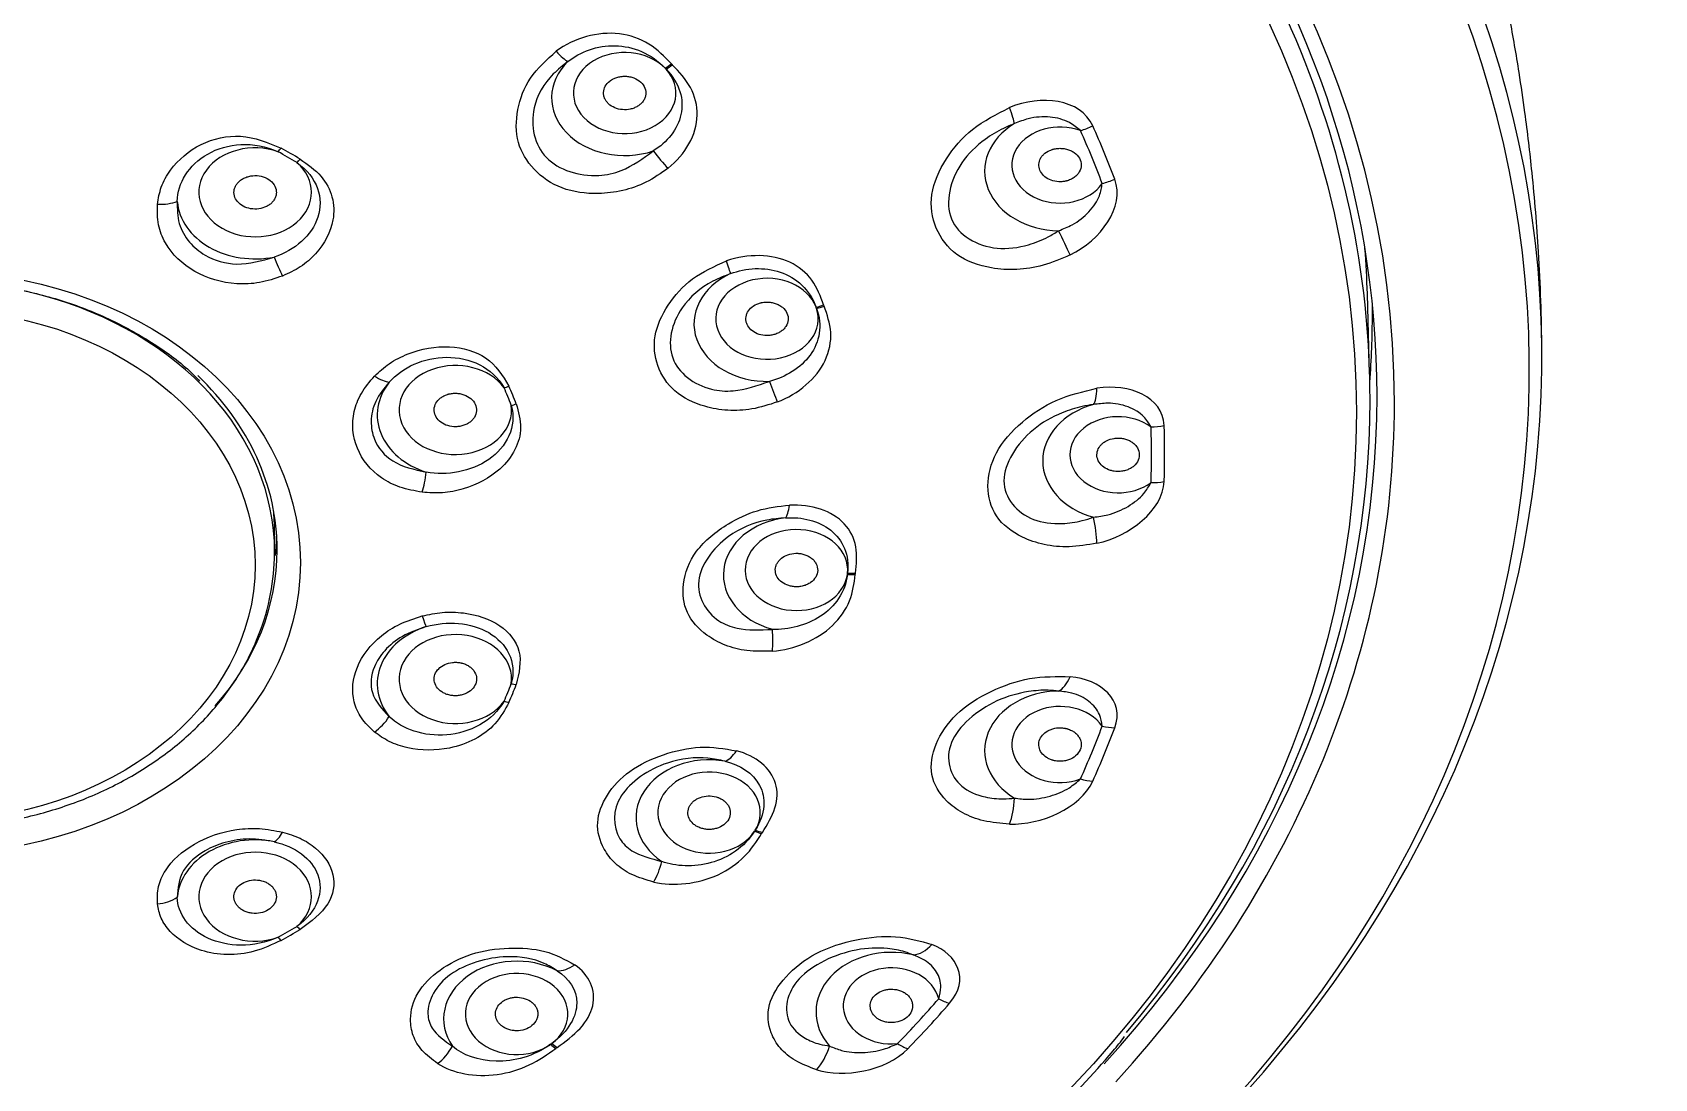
# Model space of a CAD drawing. Extents: x 1488 to 2842, y 0 to 992.
# Drawn here: x 1967.95 to 2006.22, y 621.13 to 645.82 of the extents above; entities that cross this region are included whole.
import ezdxf

# ---------------------------------------------------------------- set-up
doc = ezdxf.new("R2010")
doc.units = 0
doc.header["$LTSCALE"] = 10
doc.header["$MEASUREMENT"] = 0
doc.layers.add('1', color=7, linetype='CONTINUOUS')

msp = doc.modelspace()

# ---------------------------------------------------------------- linework, layer by layer
at = {"layer": '1', "color": 7, "linetype": 'Continuous', "lineweight": -3}
for p, q in [((1999.497, 637.754), (1999.443, 639.646)), ((1973.662, 633.553), (1973.662, 634.039))]:
    msp.add_line(p, q, dxfattribs=at)
for centre, major_axis, ratio, start_param, end_param in [((1965.562, 637.88), (37.699, 0), 0.790155, 5.156583, 10.55138), ((1965.562, 637.072), (-34.52, 0), 0.790155, 3.141593, 6.283185), ((1965.562, 637.237), (34.11, 0), 0.790155, 0, 3.141593), ((1965.562, 638.163), (-37.999, 0), 0.790155, 2.502798, 3.799488), ((1965.562, 637.15), (-33.944, 0), 0.790155, 3.141593, 3.806432), ((1980.181, 645.759), (-0.475, 0.643), 0.18333, 2.072391, 2.769254), ((1981.921, 644.386), (1.209, 0), 0.790155, 0.662184, 6.914598), ((1981.921, 644.272), (-1.723, 0), 0.790155, 5.603381, 8.256586), ((1982.875, 645.464), (0.578, 0.553), 0.488794, 4.274683, 4.509098), ((1965.562, 634.625), (21.709, 0), 0.790155, 0.645942, 0.647655), ((1982.897, 645.441), (-0.579, -0.552), 0.489427, 1.13396, 1.368375), ((1965.562, 634.638), (21.895, 0), 0.790155, 0.645942, 0.647655), ((1990.732, 644.539), (-0.385, 0.923), 0.069891, 3.43752, 4.115548), ((1992.192, 642.543), (-1.779, 0), 0.790155, 5.359245, 7.835444), ((1992.192, 642.686), (1.136, 0), 0.790155, 1.132001, 5.779503), ((1992.674, 644.112), (-0.911, -0.412), 0.577214, 1.315641, 1.62953), ((1965.562, 635.85), (28.789, 0), 0.790155, 0.285362, 0.342957), ((1965.562, 635.88), (-29.098, 0), 0.790155, 3.426954, 3.484549), ((1973.203, 642.043), (1.328, 0), 0.790155, 1.151939, 7.016202), ((1973.743, 643.492), (0.386, 0.701), 0.350617, 4.145759, 4.299406), ((1965.562, 633.733), (14.302, 0), 0.790155, 0.923169, 0.961787), ((1965.562, 633.738), (-14.424, 0), 0.790155, 4.064761, 4.10338), ((1982.798, 643.021), (-0.496, 0.628), 0.201371, 1.415733, 2.112596), ((1974.19, 643.235), (-0.41, -0.687), 0.369764, 1.0168, 1.170446), ((1993.186, 642.866), (0.937, 0.348), 0.588121, 4.497406, 4.811294), ((1970.852, 642.177), (-0.797, 0.065), 0.516767, 1.669693, 2.311148), ((1973.203, 641.928), (-1.842, 0), 0.790155, 0.067887, 1.817068), ((1992.147, 641.099), (-0.439, 0.898), 0.027536, 4.063541, 4.74157), ((1965.562, 639.044), (-33.89, 0), 0.790155, 3.164173, 3.204425), ((1965.562, 633.553), (-8.1, 0), 0.790155, 3.141593, 5.631894), ((1973.778, 640.498), (-0.294, 0.744), 0.137649, 1.491595, 2.13305), ((1984.165, 640.851), (-0.262, 0.756), 0.015481, 3.408453, 4.105317), ((1985.279, 638.943), (-1.723, 0), 0.790155, 5.233782, 7.886987), ((1985.279, 639.058), (1.209, 0), 0.790155, 0.292585, 6.544999), ((1986.437, 639.823), (0.752, 0.272), 0.589366, 4.502608, 4.737023), ((1965.562, 634.625), (21.709, 0), 0.790155, 0.276343, 0.278056), ((1986.447, 639.795), (-0.753, -0.27), 0.589653, 1.362238, 1.596653), ((1965.562, 634.638), (21.895, 0), 0.790155, 0.276343, 0.278056), ((1965.562, 639.166), (-34, 0), 0.790155, 3.082001, 3.141593), ((1965.562, 639.166), (-34, 0), 0.790155, 3.141593, 3.150821), ((1977.926, 636.907), (1.328, 0), 0.790155, 0.52362, 6.387883), ((1965.562, 633.605), (8.162, 0), 0.790155, 0, 0.691739), ((1975.93, 638.158), (-0.58, 0.551), 0.3757, 2.058773, 2.700229), ((1977.926, 636.792), (-1.842, 0), 0.790155, 5.722754, 7.471935), ((1979.076, 637.922), (0.733, 0.321), 0.579144, 4.463746, 4.617392), ((1965.562, 633.733), (14.302, 0), 0.790155, 0.29485, 0.333468), ((1965.562, 633.738), (-14.424, 0), 0.790155, 3.436443, 3.475061), ((1985.353, 637.552), (-0.285, 0.748), 0.006264, 1.527618, 2.224481), ((1992.771, 637.984), (-0.155, 0.988), 0.252062, 3.38468, 4.062709), ((1965.562, 637.237), (34.11, 0), 0.790155, 5.658696, 6.283185), ((1979.246, 637.507), (-0.747, -0.287), 0.586457, 1.349092, 1.502739), ((1993.562, 635.706), (-1.779, 0), 0.790155, 5.045086, 7.521285), ((1993.562, 635.85), (1.136, 0), 0.790155, 0.817842, 5.465344), ((1965.562, 637.072), (-34.52, 0), 0.790155, 2.51406, 3.141593), ((1965.562, 637.15), (-33.944, 0), 0.790155, 2.551268, 3.141593), ((1994.339, 637.118), (-0.999, -0.036), 0.612653, 1.548466, 1.862354), ((1965.562, 635.85), (28.789, 0), 0.790155, 6.254388, 6.311983), ((1965.562, 635.88), (-29.098, 0), 0.790155, 3.112795, 3.17039), ((1977.047, 635.44), (0.098, 0.794), 0.237725, 4.102152, 4.743607), ((1994.339, 635.808), (0.999, -0.036), 0.612653, 4.73472, 5.048608), ((1965.562, 634.039), (8.1, 0), 0.790155, 0, 0.080209), ((1985.636, 635.139), (-0.037, 0.799), 0.234951, 3.365531, 4.062394), ((1985.974, 633.016), (-1.723, 0), 0.790155, 4.864183, 7.517388), ((1992.771, 634.367), (-0.212, 0.977), 0.207528, 4.000239, 4.678268), ((1965.562, 634.039), (8.15, 0), 0.790155, 6.195221, 6.272092), ((1985.974, 633.13), (1.209, 0), 0.790155, 6.206171, 12.458585), ((1965.562, 633.605), (8.162, 0), 0.790155, 5.675484, 6.283185), ((1965.562, 634.625), (21.709, 0), 0.790155, 6.189929, 6.191642), ((1987.176, 633.518), (-0.794, 0.094), 0.610244, 1.642903, 1.877318), ((1987.18, 633.547), (0.795, -0.092), 0.610341, 4.783179, 5.017594), ((1965.562, 634.638), (21.895, 0), 0.790155, 6.189929, 6.191642), ((1977.047, 632.547), (-0.208, 0.772), 0.056522, 2.257656, 2.899111), ((1977.926, 630.444), (-1.842, 0), 0.790155, 5.094435, 6.843617), ((1977.926, 630.558), (1.328, 0), 0.790155, 6.178487, 12.04275), ((1985.236, 631.723), (-0.061, 0.798), 0.212439, 4.009316, 4.70618), ((1965.562, 633.733), (14.302, 0), 0.790155, 5.949717, 5.988335), ((1965.562, 633.738), (-14.424, 0), 0.790155, 2.808124, 2.846742), ((1979.246, 630.939), (0.747, -0.287), 0.586457, 4.934093, 5.08774), ((1992.147, 631.252), (0.091, 0.996), 0.432054, 3.378193, 4.056222), ((1979.076, 630.524), (-0.733, 0.321), 0.579144, 1.81944, 1.973086), ((1992.192, 628.869), (-1.779, 0), 0.790155, 4.730926, 7.207126), ((1992.192, 629.013), (1.136, 0), 0.790155, 0.503683, 5.151184), ((1975.93, 629.83), (0.511, 0.615), 0.556904, 4.266721, 4.908177), ((1965.562, 635.85), (28.789, 0), 0.790155, 5.940229, 5.997824), ((1965.562, 635.88), (-29.098, 0), 0.790155, 2.798636, 2.856231), ((1993.186, 630.059), (-0.937, 0.348), 0.588121, 1.785779, 2.099668), ((1984.396, 629.392), (0.202, 0.774), 0.44544, 3.390589, 4.087452), ((1983.913, 627.29), (-1.723, 0), 0.790155, 4.494584, 7.147789), ((1983.913, 627.405), (1.209, 0), 0.790155, 5.836572, 12.088986), ((1992.674, 628.813), (0.911, -0.412), 0.577214, 4.967544, 5.281432), ((1990.732, 627.812), (0.03, 1), 0.3897, 3.981884, 4.659913), ((1973.778, 627.489), (0.189, 0.777), 0.318853, 3.37933, 4.020785), ((1965.562, 634.625), (21.709, 0), 0.790155, 5.82033, 5.822043), ((1984.986, 627.456), (-0.676, 0.427), 0.548418, 1.904211, 2.138626), ((1985.003, 627.482), (0.677, -0.426), 0.548886, 5.044741, 5.279156), ((1965.562, 634.638), (21.895, 0), 0.790155, 5.82033, 5.822043), ((1973.203, 625.308), (-1.842, 0), 0.790155, 4.466117, 6.215298), ((1973.203, 625.422), (1.328, 0), 0.790155, 5.550169, 11.414432), ((1982.461, 626.321), (0.177, 0.78), 0.425202, 4.026831, 4.723695), ((1970.852, 625.81), (0.796, 0.078), 0.69797, 4.701126, 5.342581), ((1965.562, 633.733), (14.302, 0), 0.790155, 5.321398, 5.360017), ((1965.562, 633.738), (-14.424, 0), 0.790155, 2.179806, 2.218424), ((1974.19, 625.211), (0.41, -0.687), 0.369764, 5.266386, 5.420032), ((1973.743, 624.954), (-0.386, 0.701), 0.350617, 2.137426, 2.291073), ((1988.214, 622.702), (-1.779, 0), 0.790155, 4.416767, 6.892966), ((1988.92, 625.002), (0.359, 0.933), 0.592247, 3.429012, 4.107041), ((1979.373, 622.539), (-1.723, 0), 0.790155, 4.124985, 6.77819), ((1980.613, 624.387), (0.458, 0.656), 0.61852, 3.502348, 4.199211), ((1988.214, 622.845), (1.136, 0), 0.790155, 0.189523, 4.837025), ((1979.373, 622.654), (1.209, 0), 0.790155, 5.466973, 11.719387), ((1965.562, 635.85), (28.789, 0), 0.790155, 5.626069, 5.683664), ((1965.562, 635.88), (-29.098, 0), 0.790155, 2.484477, 2.542072), ((1989.33, 623.627), (-0.756, 0.654), 0.50602, 1.983354, 2.297242), ((1977.404, 622.075), (0.431, 0.674), 0.60329, 4.128443, 4.825306), ((1965.562, 634.625), (21.709, 0), 0.790155, 5.450731, 5.452444), ((1980.173, 622.429), (-0.467, 0.65), 0.412525, 2.091639, 2.326054), ((1980.201, 622.449), (0.468, -0.649), 0.413301, 5.232558, 5.466973), ((1986.229, 622.076), (0.292, 0.956), 0.556219, 4.017305, 4.695334), ((1988.356, 622.568), (0.716, -0.699), 0.485274, 5.154868, 5.468757), ((1965.562, 634.638), (21.895, 0), 0.790155, 5.450731, 5.452444)]:
    msp.add_ellipse(centre, major_axis=major_axis, ratio=ratio, start_param=start_param, end_param=end_param, dxfattribs=at)
for centre, major_axis in [((1965.562, 636.859), (33.622, 0)), ((1965.562, 633.305), (-8.709, 0)), ((1965.562, 633.248), (7.641, 0))]:
    msp.add_ellipse(centre, major_axis=major_axis, ratio=0.790155, dxfattribs=at)
for points, knots in [([(2003.561, 638.317), (2003.554, 639.092), (2003.507, 640.492), (2003.354, 642.362), (2003.186, 643.773), (2003.041, 644.77), (2002.92, 645.504), (2002.806, 646.135), (2002.683, 646.769), (2002.472, 647.777), (2002.132, 649.202), (2001.563, 651.203), (2000.804, 653.44), (1999.862, 655.757), (1998.89, 657.804), (1998.105, 659.268), (1997.543, 660.245), (1997.118, 660.953), (1996.562, 661.839), (1995.739, 663.073), (1994.535, 664.724), (1993.554, 665.922), (1992.984, 666.576)], [0, 0, 0, 0, 0.075311, 0.136171, 0.182256, 0.21336, 0.234183, 0.25491, 0.275875, 0.297078, 0.355152, 0.418363, 0.49946, 0.584913, 0.661635, 0.720158, 0.746456, 0.771986, 0.801818, 0.849529, 0.915719, 1, 1, 1, 1]), ([(1983.023, 645.076), (1982.864, 645.241), (1982.699, 645.411), (1982.29, 645.666), (1982.049, 645.751), (1981.288, 645.844), (1980.726, 645.683), (1980.307, 645.373)], [0, 0, 0, 0, 0.25, 0.25, 0.5, 0.5, 1, 1, 1, 1]), ([(1982.945, 642.612), (1982.777, 642.493), (1982.45, 642.264), (1981.877, 642.065), (1981.196, 641.983), (1980.416, 642.085), (1979.747, 642.548), (1979.342, 643.212), (1979.358, 643.992), (1979.641, 644.778), (1980.083, 645.173), (1980.307, 645.373)], [0, 0, 0, 0, 0.087607, 0.169371, 0.250856, 0.377447, 0.501128, 0.621802, 0.747777, 0.872041, 1, 1, 1, 1]), ([(1980.581, 645.128), (1980.873, 645.363), (1981.278, 645.512), (1981.905, 645.497), (1982.119, 645.453), (1982.523, 645.275), (1982.714, 645.139), (1982.875, 644.974)], [0, 0, 0, 0, 0.5, 0.5, 0.75, 0.75, 1, 1, 1, 1]), ([(1980.581, 645.128), (1980.462, 645.034), (1980.088, 644.74), (1979.618, 643.927), (1979.794, 643.159), (1980.358, 642.57), (1981.03, 642.353), (1981.965, 642.556), (1982.354, 642.842), (1982.596, 643.019)], [0, 0, 0, 0, 0.080562, 0.253207, 0.499831, 0.500495, 0.747529, 0.843295, 1, 1, 1, 1]), ([(1982.897, 644.95), (1983.056, 644.781), (1983.167, 644.602), (1983.282, 644.237), (1983.287, 644.053), (1983.172, 643.529), (1982.922, 643.221), (1982.596, 643.019)], [0, 0, 0, 0, 0.25, 0.25, 0.5, 0.5, 1, 1, 1, 1]), ([(1982.945, 642.612), (1983.355, 642.935), (1983.62, 643.402), (1983.637, 644.092), (1983.58, 644.317), (1983.363, 644.716), (1983.205, 644.884), (1983.045, 645.052)], [0, 0, 0, 0, 0.5, 0.5, 0.75, 0.75, 1, 1, 1, 1]), ([(1982.225, 644.072), (1982.238, 644.08), (1982.263, 644.097), (1982.31, 644.135), (1982.359, 644.19), (1982.4, 644.265), (1982.429, 644.37), (1982.412, 644.507), (1982.31, 644.652), (1982.17, 644.737), (1982.039, 644.773), (1981.936, 644.784), (1981.833, 644.778), (1981.735, 644.756), (1981.669, 644.729), (1981.628, 644.706), (1981.602, 644.691), (1981.535, 644.644), (1981.452, 644.548), (1981.417, 644.426), (1981.424, 644.327), (1981.446, 644.256), (1981.485, 644.189), (1981.557, 644.108), (1981.681, 644.029), (1981.865, 643.984), (1982.025, 643.994), (1982.129, 644.025), (1982.185, 644.05), (1982.212, 644.065), (1982.225, 644.072)], [0, 0, 0, 0, 0.015625, 0.03125, 0.0625, 0.09375, 0.125, 0.1875, 0.25, 0.3125, 0.34375, 0.375, 0.40625, 0.4375, 0.46875, 0.476562, 0.484375, 0.5, 0.5625, 0.625, 0.65625, 0.6875, 0.71875, 0.75, 0.8125, 0.875, 0.9375, 0.96875, 0.984375, 1, 1, 1, 1]), ([(1992.432, 640.566), (1992.22, 640.475), (1991.811, 640.3), (1991.17, 640.201), (1990.456, 640.246), (1989.705, 640.512), (1989.213, 641.171), (1989.089, 642.001), (1989.459, 642.84), (1990.103, 643.588), (1990.696, 643.889), (1991.002, 644.043)], [0, 0, 0, 0, 0.087456, 0.169153, 0.25014, 0.377375, 0.499739, 0.622279, 0.749894, 0.871256, 1, 1, 1, 1]), ([(1992.674, 643.499), (1992.592, 643.567), (1992.394, 643.732), (1991.957, 643.844), (1991.496, 643.814), (1991.226, 643.707), (1991.119, 643.665)], [0, 0, 0, 0, 0.208279, 0.500324, 0.801781, 1, 1, 1, 1]), ([(1970.897, 641.761), (1970.92, 641.897), (1970.967, 642.179), (1971.263, 642.702), (1971.868, 643.232), (1972.908, 643.464), (1973.504, 643.216), (1973.813, 643.087)], [0, 0, 0, 0, 0.121003, 0.24993, 0.500418, 0.740079, 1, 1, 1, 1]), ([(1991.119, 643.665), (1991.032, 643.629), (1990.79, 643.532), (1990.337, 643.251), (1989.654, 642.599), (1989.474, 641.799), (1989.789, 641.033), (1990.462, 640.636), (1991.365, 640.759), (1991.855, 640.947), (1992.078, 641.087), (1992.159, 641.138)], [0, 0, 0, 0, 0.046355, 0.127416, 0.254336, 0.50001, 0.500136, 0.746142, 0.872777, 0.954138, 1, 1, 1, 1]), ([(1971.365, 641.829), (1971.376, 642.257), (1971.631, 642.689), (1972.312, 643.075), (1972.582, 643.157), (1973.154, 643.186), (1973.459, 643.129), (1973.743, 643.002)], [0, 0, 0, 0, 0.5, 0.5, 0.75, 0.75, 1, 1, 1, 1]), ([(1992.346, 642.311), (1992.354, 642.313), (1992.371, 642.317), (1992.403, 642.328), (1992.457, 642.35), (1992.528, 642.39), (1992.598, 642.452), (1992.668, 642.547), (1992.706, 642.684), (1992.663, 642.851), (1992.555, 642.967), (1992.44, 643.033), (1992.342, 643.066), (1992.24, 643.082), (1992.154, 643.082), (1992.096, 643.075), (1992.063, 643.068), (1992.044, 643.064), (1992.028, 643.06), (1992.012, 643.055), (1991.986, 643.047), (1991.906, 643.016), (1991.82, 642.959), (1991.751, 642.878), (1991.702, 642.79), (1991.682, 642.67), (1991.721, 642.529), (1991.824, 642.405), (1991.978, 642.319), (1992.132, 642.289), (1992.252, 642.292), (1992.313, 642.303), (1992.342, 642.31), (1992.346, 642.311)], [0, 0, 0, 0, 0.007812, 0.015625, 0.03125, 0.0625, 0.09375, 0.125, 0.1875, 0.25, 0.3125, 0.34375, 0.375, 0.40625, 0.4375, 0.453125, 0.460938, 0.46875, 0.472656, 0.476562, 0.484375, 0.5, 0.5625, 0.59375, 0.625, 0.6875, 0.75, 0.8125, 0.875, 0.9375, 0.96875, 0.996094, 1, 1, 1, 1]), ([(1974.19, 642.745), (1974.43, 642.572), (1974.595, 642.36), (1974.754, 641.912), (1974.751, 641.675), (1974.542, 641.024), (1974.133, 640.672), (1973.652, 640.516)], [0, 0, 0, 0, 0.25, 0.25, 0.5, 0.5, 1, 1, 1, 1]), ([(1974.264, 642.828), (1974.443, 642.702), (1974.782, 642.462), (1975.057, 641.942), (1975.08, 641.283), (1974.766, 640.689), (1974.287, 640.272), (1973.992, 640.134), (1973.848, 640.067)], [0, 0, 0, 0, 0.178327, 0.339125, 0.500023, 0.752204, 0.878517, 1, 1, 1, 1]), ([(1973.608, 641.811), (1973.617, 641.821), (1973.636, 641.843), (1973.666, 641.89), (1973.693, 641.953), (1973.706, 642.032), (1973.697, 642.137), (1973.635, 642.263), (1973.492, 642.379), (1973.301, 642.441), (1973.13, 642.44), (1973.002, 642.407), (1972.915, 642.369), (1972.852, 642.326), (1972.814, 642.291), (1972.794, 642.271), (1972.767, 642.238), (1972.734, 642.187), (1972.699, 642.088), (1972.702, 641.959), (1972.778, 641.817), (1972.915, 641.708), (1973.094, 641.647), (1973.291, 641.644), (1973.444, 641.69), (1973.546, 641.752), (1973.589, 641.79), (1973.608, 641.811)], [0, 0, 0, 0, 0.015625, 0.03125, 0.0625, 0.09375, 0.125, 0.1875, 0.25, 0.3125, 0.375, 0.40625, 0.4375, 0.46875, 0.484375, 0.492188, 0.5, 0.53125, 0.5625, 0.625, 0.6875, 0.75, 0.8125, 0.875, 0.9375, 0.96875, 1, 1, 1, 1]), ([(1992.159, 641.138), (1992.267, 641.18), (1992.536, 641.287), (1992.893, 641.568), (1993.136, 641.924), (1993.172, 642.156), (1993.186, 642.253)], [0, 0, 0, 0, 0.200427, 0.49953, 0.790892, 1, 1, 1, 1]), ([(1971.365, 641.829), (1971.365, 641.651), (1971.366, 641.306), (1971.624, 640.861), (1972.069, 640.487), (1972.803, 640.268), (1973.359, 640.431), (1973.652, 640.516)], [0, 0, 0, 0, 0.179168, 0.347393, 0.501625, 0.737142, 1, 1, 1, 1]), ([(1973.848, 640.067), (1973.669, 640.008), (1973.321, 639.892), (1972.587, 639.855), (1971.724, 640.114), (1971.121, 640.695), (1970.894, 641.283), (1970.896, 641.599), (1970.897, 641.761)], [0, 0, 0, 0, 0.130106, 0.252927, 0.499594, 0.746402, 0.869479, 1, 1, 1, 1]), ([(1985.523, 637.096), (1985.324, 637.031), (1984.939, 636.907), (1984.347, 636.88), (1983.707, 636.993), (1983.057, 637.307), (1982.654, 637.928), (1982.571, 638.665), (1982.909, 639.392), (1983.487, 640.051), (1984.042, 640.298), (1984.324, 640.424)], [0, 0, 0, 0, 0.087607, 0.169371, 0.250856, 0.377447, 0.501128, 0.621802, 0.747777, 0.872041, 1, 1, 1, 1]), ([(1986.615, 639.387), (1986.543, 639.586), (1986.466, 639.792), (1986.209, 640.145), (1986.03, 640.293), (1985.391, 640.592), (1984.826, 640.598), (1984.324, 640.424)], [0, 0, 0, 0, 0.25, 0.25, 0.5, 0.5, 1, 1, 1, 1]), ([(1965.562, 639.955), (1965.778, 639.955), (1966.408, 639.935), (1967.447, 639.808), (1968.639, 639.512), (1969.761, 639.079), (1970.774, 638.514), (1971.488, 638.005), (1971.816, 637.669), (1971.893, 637.585)], [0, 0, 0, 0, 0.088697, 0.260068, 0.431487, 0.602833, 0.774127, 0.945438, 1, 1, 1, 1]), ([(1984.421, 640.124), (1984.279, 640.068), (1983.831, 639.896), (1983.086, 639.262), (1982.926, 638.492), (1983.183, 637.781), (1983.688, 637.391), (1984.593, 637.323), (1985.052, 637.483), (1985.336, 637.582)], [0, 0, 0, 0, 0.080562, 0.253207, 0.499831, 0.500495, 0.747529, 0.843295, 1, 1, 1, 1]), ([(1984.421, 640.124), (1984.785, 640.262), (1985.216, 640.288), (1985.779, 640.097), (1985.955, 639.995), (1986.247, 639.714), (1986.362, 639.534), (1986.437, 639.333)], [0, 0, 0, 0, 0.5, 0.5, 0.75, 0.75, 1, 1, 1, 1]), ([(1985.419, 638.678), (1985.435, 638.682), (1985.466, 638.69), (1985.527, 638.713), (1985.598, 638.75), (1985.67, 638.807), (1985.745, 638.898), (1985.792, 639.03), (1985.764, 639.195), (1985.671, 639.314), (1985.566, 639.385), (1985.475, 639.424), (1985.376, 639.448), (1985.275, 639.455), (1985.2, 639.449), (1985.152, 639.44), (1985.121, 639.433), (1985.036, 639.408), (1984.916, 639.342), (1984.827, 639.238), (1984.789, 639.144), (1984.777, 639.071), (1984.782, 638.998), (1984.812, 638.902), (1984.892, 638.793), (1985.043, 638.699), (1985.197, 638.662), (1985.308, 638.662), (1985.371, 638.669), (1985.403, 638.675), (1985.419, 638.678)], [0, 0, 0, 0, 0.015625, 0.03125, 0.0625, 0.09375, 0.125, 0.1875, 0.25, 0.3125, 0.34375, 0.375, 0.40625, 0.4375, 0.46875, 0.476562, 0.484375, 0.5, 0.5625, 0.625, 0.65625, 0.6875, 0.71875, 0.75, 0.8125, 0.875, 0.9375, 0.96875, 0.984375, 1, 1, 1, 1]), ([(1986.447, 639.305), (1986.518, 639.102), (1986.539, 638.904), (1986.483, 638.53), (1986.407, 638.356), (1986.075, 637.898), (1985.716, 637.679), (1985.336, 637.582)], [0, 0, 0, 0, 0.25, 0.25, 0.5, 0.5, 1, 1, 1, 1]), ([(1985.523, 637.096), (1986.02, 637.285), (1986.45, 637.65), (1986.752, 638.292), (1986.795, 638.519), (1986.768, 638.954), (1986.698, 639.156), (1986.626, 639.358)], [0, 0, 0, 0, 0.5, 0.5, 0.75, 0.75, 1, 1, 1, 1]), ([(1976.018, 637.707), (1976.13, 637.809), (1976.359, 638.019), (1976.947, 638.315), (1977.779, 638.476), (1978.747, 638.193), (1979.039, 637.717), (1979.191, 637.469)], [0, 0, 0, 0, 0.121003, 0.24993, 0.500418, 0.740079, 1, 1, 1, 1]), ([(1976.365, 637.566), (1976.674, 637.911), (1977.18, 638.148), (1977.992, 638.151), (1978.263, 638.094), (1978.738, 637.854), (1978.94, 637.667), (1979.076, 637.432)], [0, 0, 0, 0, 0.5, 0.5, 0.75, 0.75, 1, 1, 1, 1]), ([(1977.145, 634.966), (1976.966, 634.998), (1976.616, 635.062), (1976.022, 635.366), (1975.531, 635.973), (1975.461, 636.727), (1975.688, 637.314), (1975.906, 637.573), (1976.018, 637.707)], [0, 0, 0, 0, 0.130106, 0.252927, 0.499594, 0.746402, 0.869479, 1, 1, 1, 1]), ([(1976.365, 637.566), (1976.245, 637.419), (1976.013, 637.133), (1975.911, 636.648), (1976.003, 636.136), (1976.418, 635.622), (1976.955, 635.504), (1977.239, 635.441)], [0, 0, 0, 0, 0.179168, 0.347393, 0.501625, 0.737142, 1, 1, 1, 1]), ([(1978.081, 636.531), (1978.096, 636.535), (1978.127, 636.545), (1978.187, 636.568), (1978.256, 636.606), (1978.324, 636.664), (1978.395, 636.754), (1978.438, 636.884), (1978.409, 637.045), (1978.302, 637.184), (1978.162, 637.262), (1978.034, 637.295), (1977.935, 637.305), (1977.852, 637.299), (1977.796, 637.289), (1977.764, 637.281), (1977.718, 637.268), (1977.653, 637.241), (1977.551, 637.177), (1977.458, 637.072), (1977.414, 636.922), (1977.443, 636.77), (1977.543, 636.637), (1977.7, 636.543), (1977.858, 636.51), (1977.987, 636.512), (1978.05, 636.523), (1978.081, 636.531)], [0, 0, 0, 0, 0.015625, 0.03125, 0.0625, 0.09375, 0.125, 0.1875, 0.25, 0.3125, 0.375, 0.40625, 0.4375, 0.46875, 0.484375, 0.492188, 0.5, 0.53125, 0.5625, 0.625, 0.6875, 0.75, 0.8125, 0.875, 0.9375, 0.96875, 1, 1, 1, 1]), ([(1993.063, 633.762), (1992.842, 633.725), (1992.415, 633.654), (1991.811, 633.711), (1991.194, 633.923), (1990.625, 634.352), (1990.492, 634.859), (1990.492, 635.368), (1990.624, 635.926), (1991.259, 636.636), (1992.101, 637.197), (1992.736, 637.343), (1993.063, 637.418)], [0, 0, 0, 0, 0.087458, 0.169158, 0.250147, 0.37738, 0.499751, 0.500394, 0.622942, 0.750385, 0.871489, 1, 1, 1, 1]), ([(1979.364, 637.05), (1979.415, 636.865), (1979.514, 636.513), (1979.369, 635.959), (1978.935, 635.406), (1978.284, 635.06), (1977.626, 634.935), (1977.303, 634.956), (1977.145, 634.966)], [0, 0, 0, 0, 0.178327, 0.339125, 0.500023, 0.752204, 0.878517, 1, 1, 1, 1]), ([(1979.246, 637.017), (1979.311, 636.765), (1979.289, 636.516), (1979.094, 636.078), (1978.923, 635.885), (1978.296, 635.449), (1977.726, 635.348), (1977.239, 635.441)], [0, 0, 0, 0, 0.25, 0.25, 0.5, 0.5, 1, 1, 1, 1]), ([(1992.981, 637.035), (1992.892, 637.021), (1992.648, 636.985), (1992.151, 636.823), (1991.318, 636.361), (1990.87, 635.639), (1990.87, 634.834), (1991.319, 634.297), (1992.154, 634.202), (1992.649, 634.266), (1992.893, 634.348), (1992.981, 634.378)], [0, 0, 0, 0, 0.046355, 0.127416, 0.254336, 0.50001, 0.500136, 0.746142, 0.872777, 0.954138, 1, 1, 1, 1]), ([(1994.339, 636.505), (1994.288, 636.59), (1994.165, 636.794), (1993.807, 637.006), (1993.377, 637.087), (1993.093, 637.05), (1992.981, 637.035)], [0, 0, 0, 0, 0.208279, 0.500324, 0.801781, 1, 1, 1, 1]), ([(1993.562, 635.455), (1993.571, 635.455), (1993.588, 635.455), (1993.623, 635.457), (1993.683, 635.465), (1993.766, 635.486), (1993.857, 635.527), (1993.961, 635.6), (1994.051, 635.722), (1994.075, 635.891), (1994.018, 636.028), (1993.933, 636.118), (1993.854, 636.174), (1993.763, 636.214), (1993.681, 636.235), (1993.623, 636.242), (1993.59, 636.244), (1993.569, 636.245), (1993.552, 636.245), (1993.536, 636.244), (1993.507, 636.243), (1993.419, 636.233), (1993.315, 636.199), (1993.218, 636.139), (1993.137, 636.067), (1993.071, 635.959), (1993.053, 635.814), (1993.103, 635.672), (1993.215, 635.552), (1993.35, 635.486), (1993.466, 635.46), (1993.527, 635.455), (1993.558, 635.455), (1993.562, 635.455)], [0, 0, 0, 0, 0.007812, 0.015625, 0.03125, 0.0625, 0.09375, 0.125, 0.1875, 0.25, 0.3125, 0.34375, 0.375, 0.40625, 0.4375, 0.453125, 0.460938, 0.46875, 0.472656, 0.476562, 0.484375, 0.5, 0.5625, 0.59375, 0.625, 0.6875, 0.75, 0.8125, 0.875, 0.9375, 0.96875, 0.996094, 1, 1, 1, 1]), ([(1992.981, 634.378), (1993.095, 634.393), (1993.378, 634.43), (1993.808, 634.613), (1994.165, 634.894), (1994.287, 635.106), (1994.339, 635.195)], [0, 0, 0, 0, 0.200427, 0.49953, 0.790892, 1, 1, 1, 1]), ([(1985.404, 631.217), (1985.201, 631.212), (1984.81, 631.202), (1984.279, 631.341), (1983.768, 631.624), (1983.334, 632.098), (1983.251, 632.824), (1983.546, 633.617), (1984.267, 634.197), (1985.05, 634.573), (1985.553, 634.632), (1985.808, 634.662)], [0, 0, 0, 0, 0.087565, 0.16929, 0.250736, 0.377265, 0.500887, 0.639925, 0.78603, 0.891403, 1, 1, 1, 1]), ([(1987.365, 633.057), (1987.389, 633.263), (1987.411, 633.477), (1987.339, 633.879), (1987.246, 634.067), (1986.817, 634.524), (1986.323, 634.686), (1985.808, 634.662)], [0, 0, 0, 0, 0.25, 0.25, 0.5, 0.5, 1, 1, 1, 1]), ([(1985.714, 634.361), (1985.567, 634.349), (1985.106, 634.31), (1984.186, 633.923), (1983.713, 633.246), (1983.627, 632.51), (1983.897, 632.005), (1984.651, 631.692), (1985.117, 631.716), (1985.405, 631.73)], [0, 0, 0, 0, 0.080562, 0.253207, 0.499831, 0.500495, 0.747529, 0.843295, 1, 1, 1, 1]), ([(1985.714, 634.361), (1986.101, 634.389), (1986.499, 634.293), (1986.922, 633.956), (1987.036, 633.811), (1987.177, 633.466), (1987.202, 633.265), (1987.18, 633.057)], [0, 0, 0, 0, 0.5, 0.5, 0.75, 0.75, 1, 1, 1, 1]), ([(1959.091, 629.64), (1959.098, 629.631), (1959.33, 629.341), (1959.93, 628.854), (1960.881, 628.206), (1961.962, 627.696), (1963.125, 627.322), (1964.347, 627.096), (1965.599, 627.023), (1966.85, 627.105), (1968.072, 627.34), (1969.234, 627.724), (1970.311, 628.248), (1971.274, 628.9), (1972.102, 629.666), (1972.772, 630.527), (1973.267, 631.461), (1973.571, 632.426), (1973.656, 633.132), (1973.662, 633.501), (1973.662, 633.553)], [0, 0, 0, 0, 0.001863, 0.063469, 0.125304, 0.187297, 0.249386, 0.311528, 0.373702, 0.435903, 0.498134, 0.560396, 0.622683, 0.684966, 0.747192, 0.809278, 0.871128, 0.932666, 0.990473, 1, 1, 1, 1]), ([(1985.931, 632.737), (1985.947, 632.735), (1985.98, 632.734), (1986.047, 632.738), (1986.131, 632.752), (1986.225, 632.785), (1986.336, 632.848), (1986.44, 632.958), (1986.489, 633.12), (1986.457, 633.257), (1986.391, 633.354), (1986.324, 633.416), (1986.243, 633.466), (1986.152, 633.502), (1986.08, 633.518), (1986.031, 633.523), (1985.998, 633.525), (1985.908, 633.526), (1985.766, 633.5), (1985.635, 633.428), (1985.557, 633.351), (1985.512, 633.286), (1985.484, 633.216), (1985.468, 633.118), (1985.492, 632.994), (1985.59, 632.863), (1985.717, 632.785), (1985.82, 632.753), (1985.882, 632.741), (1985.915, 632.738), (1985.931, 632.737)], [0, 0, 0, 0, 0.015625, 0.03125, 0.0625, 0.09375, 0.125, 0.1875, 0.25, 0.3125, 0.34375, 0.375, 0.40625, 0.4375, 0.46875, 0.476562, 0.484375, 0.5, 0.5625, 0.625, 0.65625, 0.6875, 0.71875, 0.75, 0.8125, 0.875, 0.9375, 0.96875, 0.984375, 1, 1, 1, 1]), ([(1985.404, 631.217), (1985.923, 631.256), (1986.459, 631.478), (1987.005, 631.995), (1987.142, 632.195), (1987.309, 632.61), (1987.337, 632.818), (1987.361, 633.027)], [0, 0, 0, 0, 0.5, 0.5, 0.75, 0.75, 1, 1, 1, 1]), ([(1987.176, 633.027), (1987.149, 632.818), (1987.079, 632.627), (1986.859, 632.294), (1986.712, 632.153), (1986.208, 631.819), (1985.789, 631.715), (1985.405, 631.73)], [0, 0, 0, 0, 0.25, 0.25, 0.5, 0.5, 1, 1, 1, 1]), ([(1976.018, 629.307), (1975.907, 629.415), (1975.689, 629.623), (1975.462, 630.139), (1975.53, 630.854), (1976.02, 631.5), (1976.615, 631.877), (1976.965, 631.99), (1977.145, 632.048)], [0, 0, 0, 0, 0.130106, 0.252927, 0.499594, 0.746402, 0.869479, 1, 1, 1, 1]), ([(1977.145, 632.048), (1977.302, 632.081), (1977.626, 632.149), (1978.282, 632.127), (1979.024, 631.883), (1979.549, 631.217), (1979.427, 630.697), (1979.364, 630.426)], [0, 0, 0, 0, 0.121003, 0.24993, 0.500418, 0.740079, 1, 1, 1, 1]), ([(1977.239, 631.794), (1977.728, 631.935), (1978.291, 631.897), (1978.923, 631.53), (1979.092, 631.359), (1979.289, 630.947), (1979.312, 630.702), (1979.246, 630.449)], [0, 0, 0, 0, 0.5, 0.5, 0.75, 0.75, 1, 1, 1, 1]), ([(1977.239, 631.794), (1977.045, 631.728), (1976.668, 631.598), (1976.246, 631.248), (1975.948, 630.789), (1975.886, 630.184), (1976.2, 629.848), (1976.365, 629.67)], [0, 0, 0, 0, 0.179168, 0.347393, 0.501625, 0.737142, 1, 1, 1, 1]), ([(1977.772, 630.183), (1977.787, 630.179), (1977.819, 630.172), (1977.885, 630.163), (1977.969, 630.162), (1978.068, 630.177), (1978.192, 630.217), (1978.324, 630.302), (1978.419, 630.445), (1978.436, 630.608), (1978.381, 630.736), (1978.302, 630.822), (1978.229, 630.876), (1978.158, 630.91), (1978.105, 630.928), (1978.073, 630.936), (1978.026, 630.947), (1977.954, 630.955), (1977.824, 630.951), (1977.67, 630.909), (1977.523, 630.808), (1977.434, 630.672), (1977.416, 630.518), (1977.472, 630.369), (1977.575, 630.269), (1977.682, 630.211), (1977.741, 630.191), (1977.772, 630.183)], [0, 0, 0, 0, 0.015625, 0.03125, 0.0625, 0.09375, 0.125, 0.1875, 0.25, 0.3125, 0.375, 0.40625, 0.4375, 0.46875, 0.484375, 0.492188, 0.5, 0.53125, 0.5625, 0.625, 0.6875, 0.75, 0.8125, 0.875, 0.9375, 0.96875, 1, 1, 1, 1]), ([(1991.002, 627.136), (1990.794, 627.153), (1990.391, 627.186), (1989.882, 627.383), (1989.423, 627.729), (1989.09, 628.272), (1989.209, 629.028), (1989.7, 629.764), (1990.538, 630.293), (1991.499, 630.629), (1992.115, 630.619), (1992.432, 630.613)], [0, 0, 0, 0, 0.087456, 0.169153, 0.25014, 0.377375, 0.499739, 0.622279, 0.749894, 0.871256, 1, 1, 1, 1]), ([(1979.191, 630.008), (1979.097, 629.834), (1978.916, 629.502), (1978.407, 629.116), (1977.681, 628.861), (1976.942, 628.872), (1976.357, 629.066), (1976.13, 629.228), (1976.018, 629.307)], [0, 0, 0, 0, 0.178327, 0.339125, 0.500023, 0.752204, 0.878517, 1, 1, 1, 1]), ([(1979.076, 630.034), (1978.941, 629.8), (1978.74, 629.609), (1978.265, 629.343), (1977.991, 629.264), (1977.186, 629.196), (1976.673, 629.373), (1976.365, 629.67)], [0, 0, 0, 0, 0.25, 0.25, 0.5, 0.5, 1, 1, 1, 1]), ([(1992.159, 630.275), (1992.077, 630.283), (1991.854, 630.305), (1991.363, 630.267), (1990.46, 630.021), (1989.789, 629.44), (1989.474, 628.674), (1989.654, 628.058), (1990.339, 627.773), (1990.792, 627.719), (1991.033, 627.74), (1991.119, 627.748)], [0, 0, 0, 0, 0.046355, 0.127416, 0.254336, 0.50001, 0.500136, 0.746142, 0.872777, 0.954138, 1, 1, 1, 1]), ([(1993.186, 629.446), (1993.172, 629.539), (1993.137, 629.764), (1992.893, 630.051), (1992.535, 630.231), (1992.265, 630.262), (1992.159, 630.275)], [0, 0, 0, 0, 0.208279, 0.500324, 0.801781, 1, 1, 1, 1]), ([(1992.037, 628.637), (1992.045, 628.635), (1992.062, 628.631), (1992.096, 628.625), (1992.156, 628.617), (1992.243, 628.617), (1992.346, 628.634), (1992.473, 628.678), (1992.606, 628.772), (1992.695, 628.927), (1992.695, 629.071), (1992.65, 629.178), (1992.596, 629.25), (1992.525, 629.311), (1992.455, 629.35), (1992.403, 629.371), (1992.372, 629.381), (1992.353, 629.387), (1992.337, 629.391), (1992.321, 629.394), (1992.293, 629.4), (1992.205, 629.412), (1992.094, 629.406), (1991.978, 629.372), (1991.873, 629.324), (1991.767, 629.237), (1991.693, 629.104), (1991.685, 628.956), (1991.746, 628.814), (1991.847, 628.719), (1991.947, 628.666), (1992.004, 628.646), (1992.033, 628.638), (1992.037, 628.637)], [0, 0, 0, 0, 0.007812, 0.015625, 0.03125, 0.0625, 0.09375, 0.125, 0.1875, 0.25, 0.3125, 0.34375, 0.375, 0.40625, 0.4375, 0.453125, 0.460938, 0.46875, 0.472656, 0.476562, 0.484375, 0.5, 0.5625, 0.59375, 0.625, 0.6875, 0.75, 0.8125, 0.875, 0.9375, 0.96875, 0.996094, 1, 1, 1, 1]), ([(1982.606, 625.768), (1982.427, 625.82), (1982.082, 625.919), (1981.684, 626.195), (1981.37, 626.6), (1981.212, 627.161), (1981.463, 627.828), (1982.01, 628.423), (1982.819, 628.8), (1983.722, 629.005), (1984.276, 628.913), (1984.557, 628.866)], [0, 0, 0, 0, 0.087607, 0.169371, 0.250856, 0.377447, 0.501128, 0.621802, 0.747777, 0.872041, 1, 1, 1, 1]), ([(1985.169, 626.94), (1985.286, 627.126), (1985.404, 627.319), (1985.528, 627.714), (1985.534, 627.914), (1985.372, 628.459), (1985.017, 628.745), (1984.557, 628.866)], [0, 0, 0, 0, 0.25, 0.25, 0.5, 0.5, 1, 1, 1, 1]), ([(1984.285, 628.619), (1984.154, 628.648), (1983.742, 628.738), (1982.772, 628.63), (1982.048, 628.13), (1981.632, 627.468), (1981.63, 626.924), (1982.131, 626.425), (1982.541, 626.32), (1982.795, 626.254)], [0, 0, 0, 0, 0.080562, 0.253207, 0.499831, 0.500495, 0.747529, 0.843295, 1, 1, 1, 1]), ([(1984.285, 628.619), (1984.643, 628.537), (1984.954, 628.336), (1985.18, 627.903), (1985.217, 627.736), (1985.188, 627.375), (1985.119, 627.18), (1985.003, 626.992)], [0, 0, 0, 0, 0.5, 0.5, 0.75, 0.75, 1, 1, 1, 1]), ([(1991.119, 627.748), (1991.228, 627.735), (1991.497, 627.703), (1991.957, 627.775), (1992.393, 627.956), (1992.591, 628.128), (1992.674, 628.2)], [0, 0, 0, 0, 0.200427, 0.49953, 0.790892, 1, 1, 1, 1]), ([(1983.692, 627.05), (1983.707, 627.044), (1983.737, 627.034), (1983.801, 627.018), (1983.886, 627.007), (1983.988, 627.011), (1984.121, 627.038), (1984.268, 627.111), (1984.388, 627.248), (1984.421, 627.385), (1984.403, 627.494), (1984.37, 627.572), (1984.317, 627.641), (1984.249, 627.701), (1984.188, 627.736), (1984.145, 627.755), (1984.115, 627.766), (1984.032, 627.793), (1983.887, 627.809), (1983.732, 627.779), (1983.624, 627.73), (1983.553, 627.682), (1983.494, 627.625), (1983.435, 627.538), (1983.401, 627.415), (1983.432, 627.265), (1983.515, 627.156), (1983.596, 627.097), (1983.649, 627.068), (1983.678, 627.056), (1983.692, 627.05)], [0, 0, 0, 0, 0.015625, 0.03125, 0.0625, 0.09375, 0.125, 0.1875, 0.25, 0.3125, 0.34375, 0.375, 0.40625, 0.4375, 0.46875, 0.476562, 0.484375, 0.5, 0.5625, 0.625, 0.65625, 0.6875, 0.71875, 0.75, 0.8125, 0.875, 0.9375, 0.96875, 0.984375, 1, 1, 1, 1]), ([(1970.897, 625.253), (1970.896, 625.389), (1970.894, 625.654), (1971.12, 626.17), (1971.721, 626.714), (1972.584, 627.012), (1973.319, 627.048), (1973.668, 626.981), (1973.848, 626.947)], [0, 0, 0, 0, 0.130106, 0.252927, 0.499594, 0.746402, 0.869479, 1, 1, 1, 1]), ([(1973.848, 626.947), (1973.991, 626.903), (1974.286, 626.812), (1974.759, 626.5), (1975.127, 625.971), (1975.009, 625.201), (1974.519, 624.838), (1974.264, 624.649)], [0, 0, 0, 0, 0.121003, 0.24993, 0.500418, 0.740079, 1, 1, 1, 1]), ([(1982.606, 625.768), (1983.076, 625.662), (1983.646, 625.721), (1984.362, 626.051), (1984.575, 626.2), (1984.913, 626.54), (1985.034, 626.726), (1985.153, 626.914)], [0, 0, 0, 0, 0.5, 0.5, 0.75, 0.75, 1, 1, 1, 1]), ([(1984.986, 626.966), (1984.866, 626.778), (1984.713, 626.62), (1984.359, 626.372), (1984.161, 626.282), (1983.552, 626.112), (1983.129, 626.132), (1982.795, 626.254)], [0, 0, 0, 0, 0.25, 0.25, 0.5, 0.5, 1, 1, 1, 1]), ([(1973.652, 626.719), (1973.458, 626.752), (1973.081, 626.816), (1972.5, 626.724), (1971.926, 626.488), (1971.411, 626.032), (1971.381, 625.622), (1971.365, 625.406)], [0, 0, 0, 0, 0.179168, 0.347393, 0.501625, 0.737142, 1, 1, 1, 1]), ([(1973.652, 626.719), (1974.135, 626.61), (1974.54, 626.324), (1974.751, 625.74), (1974.754, 625.525), (1974.596, 625.103), (1974.431, 624.895), (1974.19, 624.72)], [0, 0, 0, 0, 0.5, 0.5, 0.75, 0.75, 1, 1, 1, 1]), ([(1972.799, 625.19), (1972.808, 625.18), (1972.829, 625.159), (1972.876, 625.121), (1972.943, 625.082), (1973.034, 625.048), (1973.164, 625.022), (1973.334, 625.03), (1973.518, 625.102), (1973.652, 625.225), (1973.704, 625.355), (1973.704, 625.461), (1973.685, 625.539), (1973.652, 625.599), (1973.623, 625.638), (1973.604, 625.659), (1973.573, 625.69), (1973.521, 625.731), (1973.413, 625.787), (1973.257, 625.825), (1973.063, 625.812), (1972.889, 625.743), (1972.76, 625.626), (1972.696, 625.48), (1972.704, 625.351), (1972.747, 625.255), (1972.78, 625.211), (1972.799, 625.19)], [0, 0, 0, 0, 0.015625, 0.03125, 0.0625, 0.09375, 0.125, 0.1875, 0.25, 0.3125, 0.375, 0.40625, 0.4375, 0.46875, 0.484375, 0.492188, 0.5, 0.53125, 0.5625, 0.625, 0.6875, 0.75, 0.8125, 0.875, 0.9375, 0.96875, 1, 1, 1, 1]), ([(1973.743, 624.464), (1973.46, 624.337), (1973.157, 624.275), (1972.585, 624.278), (1972.312, 624.34), (1971.636, 624.652), (1971.376, 625.027), (1971.365, 625.406)], [0, 0, 0, 0, 0.25, 0.25, 0.5, 0.5, 1, 1, 1, 1]), ([(1973.813, 624.39), (1973.608, 624.293), (1973.218, 624.108), (1972.539, 624.027), (1971.799, 624.148), (1971.254, 624.489), (1970.965, 624.907), (1970.92, 625.139), (1970.897, 625.253)], [0, 0, 0, 0, 0.178327, 0.339125, 0.500023, 0.752204, 0.878517, 1, 1, 1, 1]), ([(1977.505, 621.487), (1977.375, 621.584), (1977.122, 621.772), (1976.911, 622.137), (1976.837, 622.599), (1976.976, 623.163), (1977.525, 623.712), (1978.297, 624.112), (1979.19, 624.238), (1980.081, 624.178), (1980.519, 623.939), (1980.741, 623.818)], [0, 0, 0, 0, 0.087607, 0.169371, 0.250856, 0.377447, 0.501128, 0.621802, 0.747777, 0.872041, 1, 1, 1, 1]), ([(1986.451, 621.338), (1986.276, 621.403), (1985.937, 621.529), (1985.573, 621.835), (1985.316, 622.27), (1985.253, 622.864), (1985.676, 623.551), (1986.416, 624.133), (1987.375, 624.437), (1988.359, 624.53), (1988.895, 624.375), (1989.17, 624.296)], [0, 0, 0, 0, 0.087456, 0.169153, 0.25014, 0.377375, 0.499739, 0.622279, 0.749894, 0.871256, 1, 1, 1, 1]), ([(1988.733, 624.046), (1988.667, 624.073), (1988.486, 624.145), (1988.048, 624.224), (1987.166, 624.202), (1986.336, 623.808), (1985.737, 623.156), (1985.632, 622.531), (1986.1, 622.102), (1986.465, 621.946), (1986.679, 621.91), (1986.756, 621.897)], [0, 0, 0, 0, 0.046355, 0.127416, 0.254336, 0.50001, 0.500136, 0.746142, 0.872777, 0.954138, 1, 1, 1, 1]), ([(1980.328, 623.673), (1980.23, 623.735), (1979.922, 623.932), (1979.033, 624.098), (1978.157, 623.835), (1977.467, 623.336), (1977.193, 622.833), (1977.373, 622.233), (1977.671, 622.023), (1977.856, 621.893)], [0, 0, 0, 0, 0.080562, 0.253207, 0.499831, 0.500495, 0.747529, 0.843295, 1, 1, 1, 1]), ([(1980.326, 621.863), (1980.52, 622.003), (1980.718, 622.149), (1981.02, 622.481), (1981.125, 622.665), (1981.252, 623.215), (1981.083, 623.579), (1980.741, 623.818)], [0, 0, 0, 0, 0.25, 0.25, 0.5, 0.5, 1, 1, 1, 1]), ([(1989.33, 623.014), (1989.353, 623.107), (1989.409, 623.328), (1989.303, 623.659), (1989.053, 623.915), (1988.824, 624.009), (1988.733, 624.046)], [0, 0, 0, 0, 0.208279, 0.500324, 0.801781, 1, 1, 1, 1]), ([(1980.328, 623.673), (1980.608, 623.496), (1980.791, 623.222), (1980.789, 622.756), (1980.744, 622.59), (1980.548, 622.263), (1980.395, 622.1), (1980.201, 621.958)], [0, 0, 0, 0, 0.5, 0.5, 0.75, 0.75, 1, 1, 1, 1]), ([(1979.005, 622.386), (1979.016, 622.377), (1979.04, 622.359), (1979.092, 622.325), (1979.166, 622.291), (1979.263, 622.266), (1979.399, 622.253), (1979.57, 622.279), (1979.744, 622.373), (1979.837, 622.491), (1979.871, 622.598), (1979.875, 622.679), (1979.858, 622.759), (1979.821, 622.835), (1979.781, 622.884), (1979.749, 622.915), (1979.727, 622.934), (1979.661, 622.982), (1979.533, 623.038), (1979.376, 623.055), (1979.252, 623.04), (1979.164, 623.016), (1979.083, 622.979), (1978.988, 622.915), (1978.9, 622.81), (1978.861, 622.661), (1978.888, 622.536), (1978.937, 622.458), (1978.973, 622.416), (1978.994, 622.396), (1979.005, 622.386)], [0, 0, 0, 0, 0.015625, 0.03125, 0.0625, 0.09375, 0.125, 0.1875, 0.25, 0.3125, 0.34375, 0.375, 0.40625, 0.4375, 0.46875, 0.476562, 0.484375, 0.5, 0.5625, 0.625, 0.65625, 0.6875, 0.71875, 0.75, 0.8125, 0.875, 0.9375, 0.96875, 0.984375, 1, 1, 1, 1]), ([(1987.921, 622.526), (1987.928, 622.522), (1987.942, 622.514), (1987.972, 622.499), (1988.026, 622.478), (1988.109, 622.456), (1988.213, 622.447), (1988.352, 622.458), (1988.515, 622.515), (1988.66, 622.641), (1988.716, 622.778), (1988.715, 622.89), (1988.692, 622.972), (1988.648, 623.047), (1988.597, 623.102), (1988.556, 623.135), (1988.53, 623.152), (1988.514, 623.162), (1988.5, 623.169), (1988.487, 623.177), (1988.463, 623.189), (1988.384, 623.222), (1988.275, 623.243), (1988.152, 623.24), (1988.033, 623.219), (1987.898, 623.162), (1987.776, 623.053), (1987.71, 622.915), (1987.713, 622.765), (1987.772, 622.65), (1987.847, 622.575), (1987.893, 622.542), (1987.917, 622.527), (1987.921, 622.526)], [0, 0, 0, 0, 0.007812, 0.015625, 0.03125, 0.0625, 0.09375, 0.125, 0.1875, 0.25, 0.3125, 0.34375, 0.375, 0.40625, 0.4375, 0.453125, 0.460938, 0.46875, 0.472656, 0.476562, 0.484375, 0.5, 0.5625, 0.59375, 0.625, 0.6875, 0.75, 0.8125, 0.875, 0.9375, 0.96875, 0.996094, 1, 1, 1, 1]), ([(1937.718, 621.772), (1937.996, 621.44), (1938.775, 620.562), (1940.191, 619.218), (1941.959, 617.754), (1943.865, 616.401), (1945.892, 615.166), (1948.032, 614.055), (1950.27, 613.075), (1952.596, 612.232), (1954.994, 611.529), (1957.452, 610.972), (1959.957, 610.563), (1962.492, 610.304), (1965.046, 610.197), (1967.602, 610.242), (1970.147, 610.44), (1972.666, 610.789), (1975.145, 611.287), (1977.569, 611.931), (1979.926, 612.719), (1982.202, 613.645), (1984.384, 614.704), (1986.46, 615.891), (1988.416, 617.199), (1990.247, 618.618), (1991.924, 620.15), (1993.078, 621.324), (1993.627, 622.007), (1993.716, 622.12)], [0, 0, 0, 0, 0.02283, 0.061557, 0.100301, 0.139057, 0.177824, 0.216598, 0.255377, 0.29416, 0.332945, 0.371732, 0.410519, 0.449308, 0.488097, 0.526887, 0.565678, 0.60447, 0.643263, 0.682058, 0.720853, 0.759649, 0.798445, 0.83724, 0.876031, 0.914818, 0.953596, 0.992363, 1, 1, 1, 1]), ([(1980.173, 621.939), (1979.975, 621.798), (1979.76, 621.694), (1979.32, 621.563), (1979.097, 621.536), (1978.466, 621.549), (1978.097, 621.686), (1977.856, 621.893)], [0, 0, 0, 0, 0.25, 0.25, 0.5, 0.5, 1, 1, 1, 1]), ([(1986.756, 621.897), (1986.848, 621.859), (1987.077, 621.765), (1987.523, 621.723), (1987.995, 621.791), (1988.249, 621.906), (1988.356, 621.955)], [0, 0, 0, 0, 0.200427, 0.49953, 0.790892, 1, 1, 1, 1]), ([(1977.505, 621.487), (1977.863, 621.258), (1978.39, 621.155), (1979.18, 621.263), (1979.439, 621.342), (1979.904, 621.563), (1980.102, 621.702), (1980.298, 621.843)], [0, 0, 0, 0, 0.5, 0.5, 0.75, 0.75, 1, 1, 1, 1])]:
    msp.add_open_spline(points, degree=3, knots=knots, dxfattribs=at)
for points in [[(1992.965, 643.611), (1992.676, 644.251), (1991.739, 644.351), (1991.002, 644.043)], [(1992.432, 640.566), (1993.148, 640.916), (1993.726, 641.697), (1993.483, 642.352)], [(1994.647, 636.542), (1994.623, 637.221), (1993.828, 637.537), (1993.063, 637.418)], [(1993.063, 633.762), (1993.826, 633.927), (1994.623, 634.535), (1994.647, 635.218)], [(1993.483, 629.407), (1993.725, 630.059), (1993.15, 630.547), (1992.432, 630.613)], [(1991.002, 627.136), (1991.736, 627.114), (1992.675, 627.506), (1992.965, 628.148)], [(1989.585, 622.907), (1990.07, 623.468), (1989.772, 624.065), (1989.17, 624.296)], [(1986.451, 621.338), (1987.085, 621.145), (1988.073, 621.295), (1988.6, 621.836)]]:
    msp.add_open_spline(points, degree=3, dxfattribs=at)

doc.saveas('drawing.dxf')
